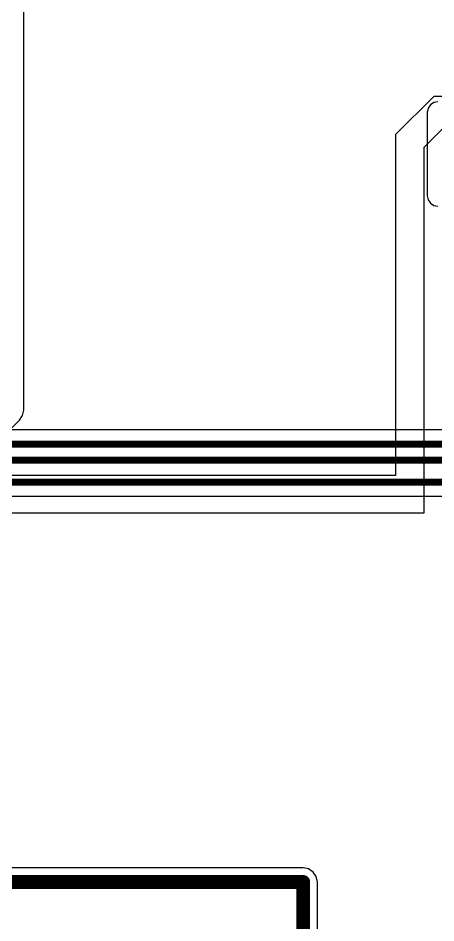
# Model space of a CAD drawing. Header units: millimetres. Extents: x -1.53 to 7.44, y -0.61 to 4.57.
# Drawn here: x 4.715 to 5.317, y 1.509 to 2.813 of the extents above; entities that cross this region are included whole.
import ezdxf

# ---------------------------------------------------------------- set-up
doc = ezdxf.new("R2010")
doc.units = ezdxf.units.MM
doc.header["$MEASUREMENT"] = 0
for name, color, linetype in [('BottomLayer', 5, 'Continuous'), ('Mechanical2', 216, 'Continuous'), ('TopLayer', 1, 'Continuous')]:
    doc.layers.add(name, color=color, linetype=linetype)

msp = doc.modelspace()

# ---------------------------------------------------------------- linework, layer by layer
at = {"layer": 'BottomLayer'}
for p, q in [((5.3092, 2.6878), (5.3059, 2.6829)), ((5.3141, 2.6911), (5.3092, 2.6878)), ((5.32, 2.6923), (5.3141, 2.6911)), ((5.3059, 2.6829), (5.3047, 2.677)), ((5.3047, 2.677), (5.3047, 2.557)), ((5.3047, 2.557), (5.3059, 2.5511)), ((5.3059, 2.5511), (5.3092, 2.5462)), ((5.3092, 2.5462), (5.3141, 2.5429)), ((5.3141, 2.5429), (5.32, 2.5417)), ((5.3276, 2.2194), (4.4688, 2.2194)), ((1.9625, 2.124), (5.3483, 2.124)), ((5.126, 1.5884), (1.4379, 1.5884)), ((5.1338, 1.5868), (5.126, 1.5884)), ((5.1404, 1.5824), (5.1338, 1.5868)), ((5.1448, 1.5758), (5.1404, 1.5824)), ((5.1464, 1.568), (5.1448, 1.5758)), ((5.1464, 0.0484), (5.1464, 1.568))]:
    msp.add_line(p, q, dxfattribs=at)
at = {"layer": 'BottomLayer', "const_width": 0.01}
for points in [[(1.5335, 2.199), (5.336, 2.199)], [(1.5413, 2.176), (5.345, 2.176)], [(1.945, 2.1443), (5.3483, 2.1443)]]:
    msp.add_lwpolyline(points, dxfattribs=at)
at = {"layer": 'Mechanical2', "const_width": 0.02}
for points in [[(0.519, 1.568), (5.126, 1.568)], [(5.126, 1.568), (5.126, 0.028)]]:
    msp.add_lwpolyline(points, dxfattribs=at)
at = {"layer": 'Mechanical2', "const_width": 0.01}
msp.add_lwpolyline([(5.121, 1.568, 1), (5.131, 1.568, 1)], format="xyb", close=True, dxfattribs=at)
msp.add_lwpolyline([(5.121, 1.568, 1), (5.131, 1.568, 1)], format="xyb", close=True, dxfattribs=at)
at = {"layer": 'TopLayer'}
for p, q in [((4.7234, 2.248), (4.7234, 3.4796)), ((5.314, 2.7), (5.259, 2.645)), ((5.7417, 2.7), (5.314, 2.7)), ((5.3, 2.627), (5.348, 2.675)), ((5.259, 2.645), (5.259, 2.154)), ((5.3, 2.1), (5.3, 2.627)), ((4.7218, 2.2402), (4.7234, 2.248)), ((4.6425, 2.1586), (4.7174, 2.2336)), ((4.7174, 2.2336), (4.7218, 2.2402)), ((5.259, 2.154), (4.6444, 2.154)), ((4.3711, 2.1), (5.3, 2.1)), ((5.126, 1.5884), (3.2548, 1.5884)), ((5.1338, 1.5868), (5.126, 1.5884)), ((5.1404, 1.5824), (5.1338, 1.5868)), ((5.1448, 1.5758), (5.1404, 1.5824)), ((5.1464, 1.568), (5.1448, 1.5758)), ((5.1464, 0.616), (5.1464, 1.568))]:
    msp.add_line(p, q, dxfattribs=at)

doc.saveas('drawing.dxf')
